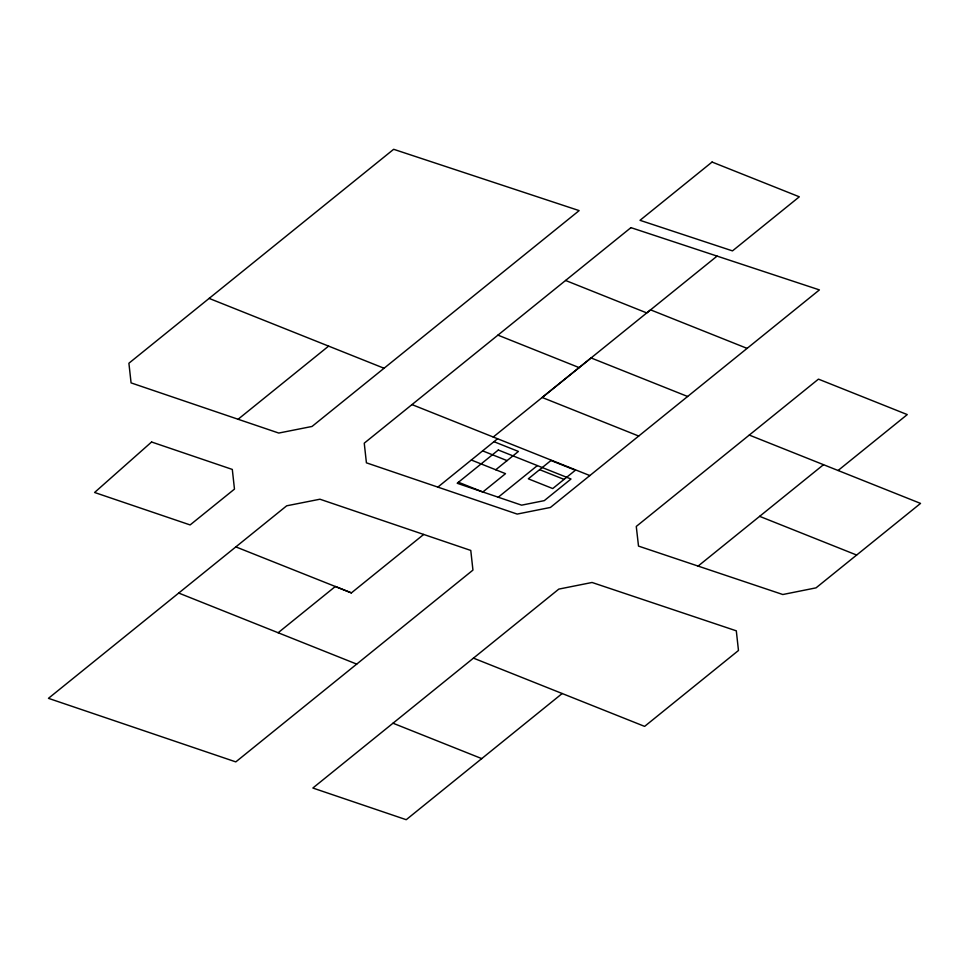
<?xml version="1.0" encoding="UTF-8"?>
<svg xmlns="http://www.w3.org/2000/svg" width="969" height="969" viewBox="0 0 969 969"><rect width="100%" height="100%" fill="white"/><g stroke="black" fill="none" stroke-linecap="round" stroke-linejoin="round"><path stroke-width="1.45" d="M238.095 419.262L278.769 433.058L312.03 426.457L579.147 210.612L393.656 149.299L128.901 363.23L131.081 382.888L238.095 419.262L328.612 346.115M178.72 593.052L48.45 698.334L235.806 761.888L472.945 570.099L470.777 550.44L319.952 499.217L286.691 505.806L178.72 593.052L356.737 664.116M747.099 348.38L650.574 309.85L493.233 437.043M717.084 256.095L646.771 312.926L565.569 280.465M437.843 487.116L497.557 438.763M278.139 632.745L335.359 586.475L351.384 592.895L423.707 534.44M495.753 469.771L518.415 451.445L494.008 441.707M498.26 497.218L537.371 465.592M562.177 693.525L406.229 819.701L312.854 788.027L558.81 589.104L592.047 582.478L736.307 630.831L738.475 650.49L644.615 726.387L473.453 658.133M749.279 435.069L636.27 526.446L638.51 546.092L782.819 594.518L816.031 587.856L920.55 503.408L749.279 435.069L818.454 379.133L907.263 414.587L838.076 470.498M698.104 566.09L823.505 464.696M235.867 546.904L351.384 592.895M687.627 396.491L591.09 357.949L542.155 397.472L638.716 436.05M497.921 335.129L579.135 367.602M759.635 516.344L856.644 555.043M209.134 298.404L384.063 368.256M411.982 404.594L589.855 475.573M539.648 469.662L564.067 479.401M482.671 450.876L507.09 460.614M471.346 460.033L505.515 473.659L482.853 491.986L458.434 482.247M393.002 723.213L481.75 758.618M151.588 441.997L94.587 492.482L190.118 524.932L234.474 489.103L232.306 469.432L151.588 441.997M630.94 227.642L364.247 443.172L366.415 462.831L517.18 514.079L550.416 507.453L819.411 289.901L630.94 227.642M712.07 162.041L640.012 220.314L732.479 250.886L799.316 196.804L712.07 162.041M498.308 450.016L457.186 483.265L521.613 505.164L544.263 500.646L571.007 479.013L498.308 450.016M550.973 460.493L528.311 478.819L552.73 488.558L575.392 470.231L550.973 460.493"/></g></svg>
